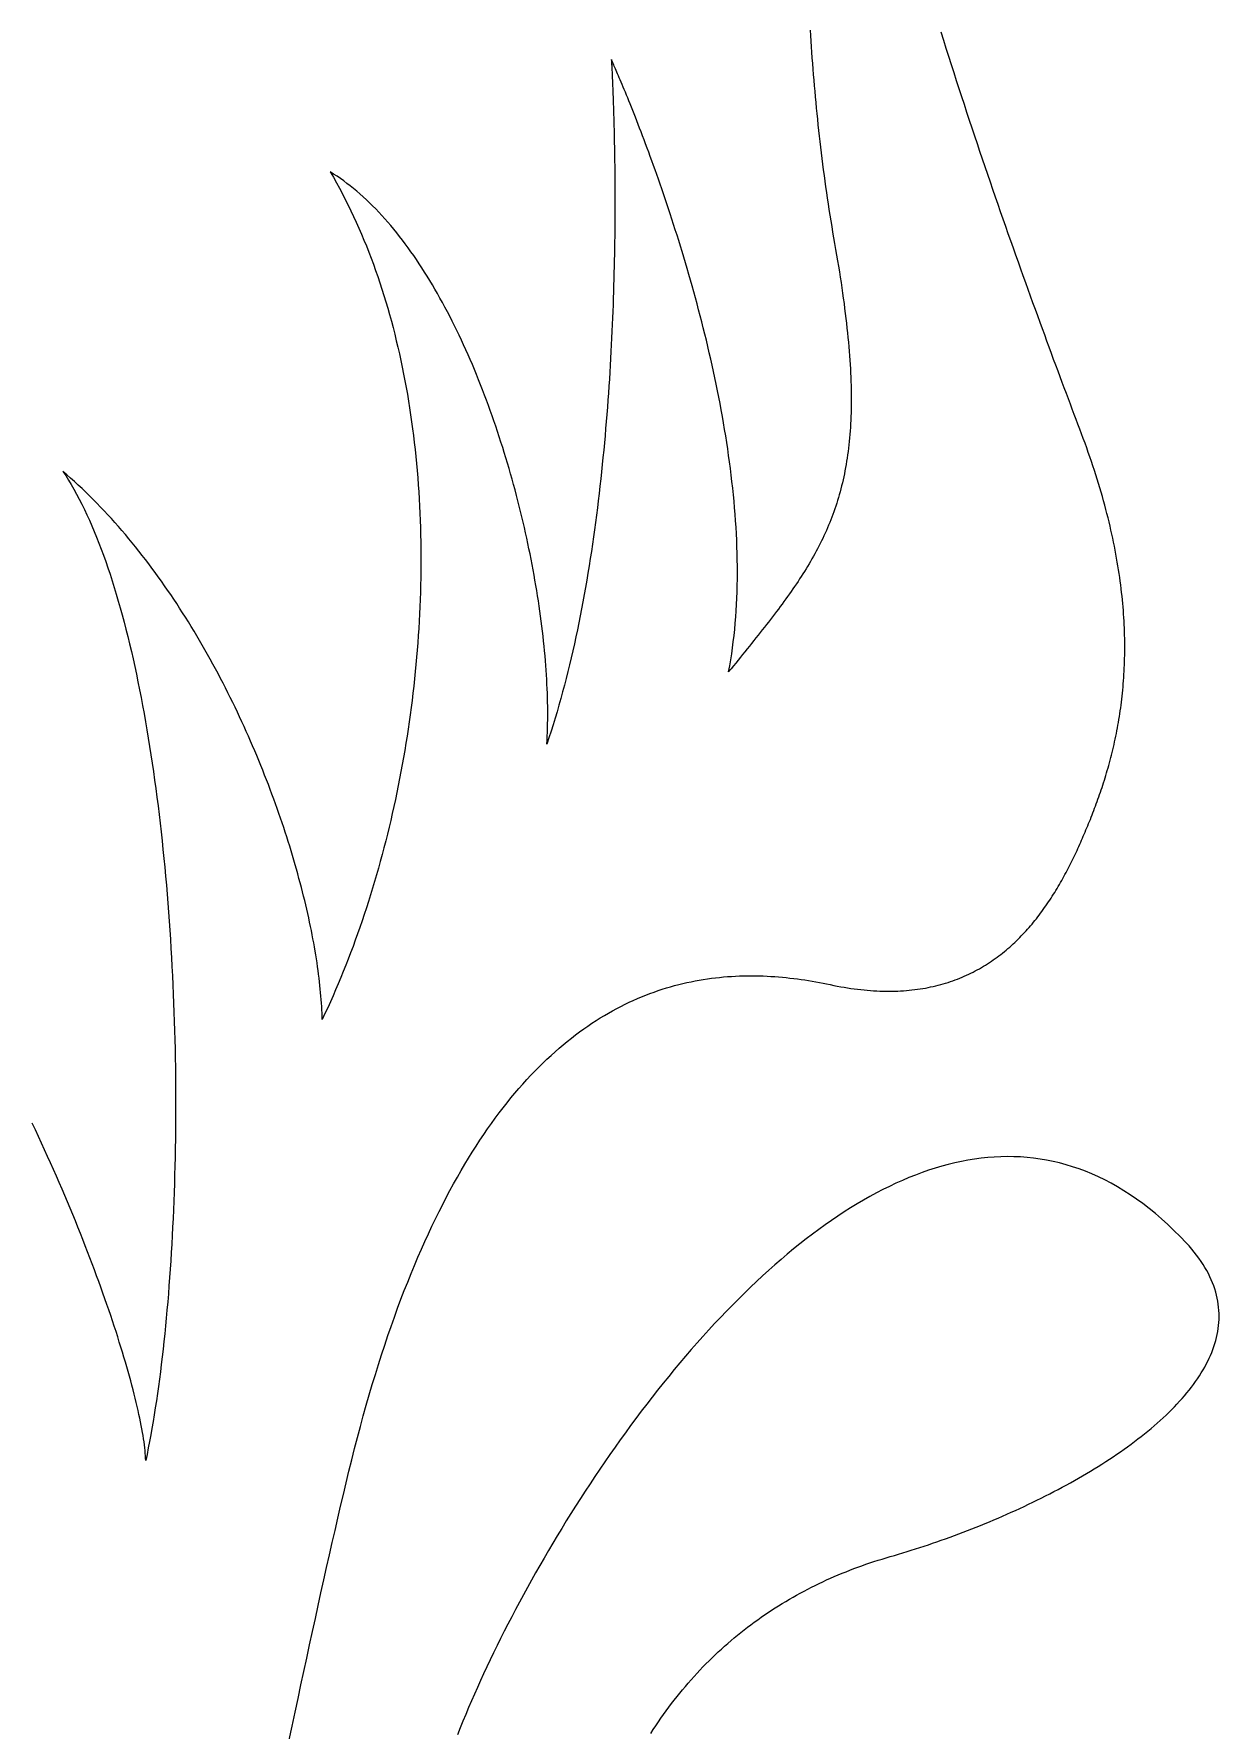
# Model space of a CAD drawing. Extents: x 5 to 105, y 2 to 136.
# Drawn here: x 87.6 to 92.16, y 72.68 to 79.2 of the extents above; entities that cross this region are included whole.
import ezdxf

# ---------------------------------------------------------------- set-up
doc = ezdxf.new("R2010")
doc.units = 0
doc.layers.get('0').update_dxf_attribs({"linetype": 'CONTINUOUS'})

msp = doc.modelspace()

# ---------------------------------------------------------------- linework, layer by layer
at = {"color": 7}
for points in [[(90.5876, 79.217, 0), (90.5888, 79.1956, 0), (90.5901, 79.1742, 0), (90.5915, 79.1528, 0), (90.5929, 79.1314, 0), (90.5944, 79.11, 0), (90.596, 79.0886, 0), (90.5976, 79.0672, 0), (90.5993, 79.0457, 0), (90.6011, 79.0243, 0), (90.6029, 79.0029, 0), (90.6048, 78.9814, 0), (90.6067, 78.96, 0), (90.6087, 78.9385, 0), (90.6108, 78.917, 0), (90.6129, 78.8955, 0), (90.6151, 78.874, 0), (90.6174, 78.8525, 0), (90.6197, 78.831, 0), (90.6221, 78.8094, 0), (90.6246, 78.7879, 0), (90.6272, 78.7663, 0), (90.6298, 78.7447, 0), (90.6325, 78.7231, 0), (90.6352, 78.7014, 0), (90.638, 78.6798, 0), (90.6409, 78.6581, 0), (90.6439, 78.6364, 0), (90.6469, 78.6146, 0), (90.65, 78.5928, 0), (90.6532, 78.5711, 0), (90.6565, 78.5492, 0), (90.6598, 78.5274, 0), (90.6632, 78.5055, 0), (90.6667, 78.4836, 0), (90.6702, 78.4616, 0), (90.6738, 78.4397, 0), (90.6775, 78.4177, 0), (90.6813, 78.3956, 0), (90.6852, 78.3735, 0)], [(91.6311, 77.6641, 0), (91.6243, 77.6822, 0), (91.6173, 77.7008, 0), (91.6101, 77.7197, 0), (91.6029, 77.7389, 0), (91.5955, 77.7586, 0), (91.588, 77.7786, 0), (91.5803, 77.7989, 0), (91.5726, 77.8196, 0), (91.5647, 77.8406, 0), (91.5567, 77.862, 0), (91.5487, 77.8837, 0), (91.5405, 77.9057, 0), (91.5322, 77.9281, 0), (91.5238, 77.9507, 0), (91.5153, 77.9737, 0), (91.5067, 77.9969, 0), (91.498, 78.0205, 0), (91.4893, 78.0443, 0), (91.4804, 78.0685, 0), (91.4715, 78.0929, 0), (91.4625, 78.1176, 0), (91.4534, 78.1426, 0), (91.4443, 78.1678, 0), (91.4351, 78.1933, 0), (91.4258, 78.219, 0), (91.4164, 78.245, 0), (91.407, 78.2713, 0), (91.3975, 78.2978, 0), (91.388, 78.3245, 0), (91.3784, 78.3514, 0), (91.3688, 78.3786, 0), (91.3591, 78.406, 0), (91.3494, 78.4336, 0), (91.3397, 78.4614, 0), (91.3299, 78.4894, 0), (91.32, 78.5176, 0), (91.3102, 78.546, 0), (91.3003, 78.5746, 0), (91.2904, 78.6033, 0), (91.2804, 78.6323, 0), (91.2705, 78.6614, 0), (91.2605, 78.6906, 0), (91.2505, 78.7201, 0), (91.2405, 78.7497, 0), (91.2305, 78.7794, 0), (91.2205, 78.8093, 0), (91.2105, 78.8393, 0), (91.2005, 78.8694, 0), (91.1905, 78.8997, 0), (91.1805, 78.9301, 0), (91.1705, 78.9606, 0), (91.1605, 78.9913, 0), (91.1505, 79.022, 0), (91.1406, 79.0528, 0), (91.1307, 79.0838, 0), (91.1208, 79.1148, 0), (91.1109, 79.1459, 0), (91.1011, 79.1771, 0), (91.0913, 79.2083, 0)], [(89.8229, 79.1035, 0), (89.8229, 79.1032, 0), (89.8229, 79.1023, 0), (89.823, 79.1008, 0), (89.8231, 79.0988, 0), (89.8233, 79.0962, 0), (89.8235, 79.093, 0), (89.8237, 79.0892, 0), (89.8239, 79.0849, 0), (89.8242, 79.0801, 0), (89.8245, 79.0747, 0), (89.8248, 79.0688, 0), (89.8251, 79.0624, 0), (89.8255, 79.0554, 0), (89.8258, 79.0479, 0), (89.8262, 79.04, 0), (89.8266, 79.0315, 0), (89.827, 79.0225, 0), (89.8274, 79.013, 0), (89.8278, 79.0031, 0), (89.8282, 78.9927, 0), (89.8287, 78.9818, 0), (89.8291, 78.9704, 0), (89.8296, 78.9586, 0), (89.83, 78.9464, 0), (89.8304, 78.9337, 0), (89.8309, 78.9205, 0), (89.8313, 78.907, 0), (89.8317, 78.893, 0), (89.8321, 78.8785, 0), (89.8326, 78.8637, 0), (89.833, 78.8485, 0), (89.8333, 78.8329, 0), (89.8337, 78.8168, 0), (89.8341, 78.8004, 0), (89.8344, 78.7837, 0), (89.8347, 78.7665, 0), (89.835, 78.749, 0), (89.8353, 78.7311, 0), (89.8356, 78.7128, 0), (89.8358, 78.6943, 0), (89.836, 78.6753, 0), (89.8362, 78.6561, 0), (89.8363, 78.6365, 0), (89.8364, 78.6166, 0), (89.8365, 78.5963, 0), (89.8365, 78.5758, 0), (89.8365, 78.555, 0), (89.8365, 78.5338, 0), (89.8364, 78.5124, 0), (89.8363, 78.4907, 0), (89.8361, 78.4687, 0), (89.8359, 78.4464, 0), (89.8357, 78.4239, 0), (89.8354, 78.4011, 0), (89.8351, 78.3781, 0), (89.8347, 78.3548, 0), (89.8342, 78.3313, 0), (89.8337, 78.3075, 0), (89.8331, 78.2835, 0), (89.8325, 78.2593, 0), (89.8318, 78.2349, 0), (89.8311, 78.2103, 0), (89.8303, 78.1855, 0), (89.8294, 78.1605, 0), (89.8285, 78.1353, 0), (89.8275, 78.1099, 0), (89.8264, 78.0843, 0), (89.8253, 78.0586, 0), (89.8241, 78.0327, 0), (89.8228, 78.0066, 0), (89.8214, 77.9804, 0), (89.82, 77.9541, 0), (89.8185, 77.9276, 0), (89.8169, 77.901, 0), (89.8152, 77.8743, 0), (89.8134, 77.8474, 0), (89.8116, 77.8205, 0), (89.8097, 77.7934, 0), (89.8076, 77.7662, 0), (89.8055, 77.739, 0), (89.8033, 77.7116, 0), (89.801, 77.6842, 0), (89.7986, 77.6567, 0), (89.7961, 77.6292, 0), (89.7935, 77.6015, 0), (89.7908, 77.5738, 0), (89.7881, 77.5461, 0), (89.7852, 77.5184, 0), (89.7822, 77.4906, 0), (89.7791, 77.4627, 0), (89.7759, 77.4349, 0), (89.7725, 77.407, 0), (89.7691, 77.3791, 0), (89.7656, 77.3512, 0), (89.7619, 77.3234, 0), (89.7581, 77.2955, 0), (89.7542, 77.2677, 0), (89.7502, 77.2398, 0), (89.7461, 77.212, 0), (89.7418, 77.1843, 0), (89.7375, 77.1565, 0), (89.7329, 77.1289, 0), (89.7283, 77.1013, 0), (89.7236, 77.0737, 0), (89.7187, 77.0462, 0), (89.7136, 77.0188, 0), (89.7085, 76.9914, 0), (89.7032, 76.9642, 0), (89.6978, 76.937, 0), (89.6922, 76.91, 0), (89.6865, 76.883, 0), (89.6806, 76.8562, 0), (89.6746, 76.8295, 0), (89.6685, 76.8029, 0), (89.6622, 76.7764, 0), (89.6558, 76.7501, 0), (89.6492, 76.7239, 0), (89.6425, 76.6979, 0), (89.6356, 76.672, 0), (89.6285, 76.6463, 0), (89.6213, 76.6207, 0), (89.614, 76.5954, 0), (89.6065, 76.5702, 0), (89.5988, 76.5452, 0), (89.5909, 76.5204, 0), (89.5829, 76.4958, 0), (89.5748, 76.4714, 0)], [(90.2739, 76.7489, 0), (90.2781, 76.7719, 0), (90.282, 76.7949, 0), (90.2857, 76.8181, 0), (90.289, 76.8415, 0), (90.292, 76.8649, 0), (90.2948, 76.8885, 0), (90.2973, 76.9123, 0), (90.2995, 76.9361, 0), (90.3014, 76.9601, 0), (90.303, 76.9842, 0), (90.3044, 77.0084, 0), (90.3056, 77.0327, 0), (90.3065, 77.057, 0), (90.3071, 77.0815, 0), (90.3075, 77.106, 0), (90.3076, 77.1307, 0), (90.3076, 77.1554, 0), (90.3072, 77.1801, 0), (90.3067, 77.2049, 0), (90.3059, 77.2298, 0), (90.3049, 77.2548, 0), (90.3037, 77.2797, 0), (90.3023, 77.3047, 0), (90.3007, 77.3298, 0), (90.2988, 77.3549, 0), (90.2968, 77.38, 0), (90.2946, 77.4051, 0), (90.2922, 77.4302, 0), (90.2896, 77.4554, 0), (90.2868, 77.4805, 0), (90.2838, 77.5057, 0), (90.2807, 77.5308, 0), (90.2774, 77.556, 0), (90.2739, 77.5811, 0), (90.2703, 77.6061, 0), (90.2665, 77.6312, 0), (90.2626, 77.6562, 0), (90.2585, 77.6812, 0), (90.2543, 77.7062, 0), (90.2499, 77.731, 0), (90.2454, 77.7559, 0), (90.2408, 77.7807, 0), (90.236, 77.8054, 0), (90.2311, 77.83, 0), (90.2261, 77.8546, 0), (90.221, 77.879, 0), (90.2158, 77.9034, 0), (90.2105, 77.9277, 0), (90.2051, 77.9519, 0), (90.1995, 77.976, 0), (90.1939, 78, 0), (90.1882, 78.0239, 0), (90.1824, 78.0477, 0), (90.1766, 78.0713, 0), (90.1706, 78.0948, 0), (90.1646, 78.1182, 0), (90.1586, 78.1414, 0), (90.1524, 78.1645, 0), (90.1462, 78.1874, 0), (90.14, 78.2102, 0), (90.1337, 78.2328, 0), (90.1273, 78.2553, 0), (90.121, 78.2775, 0), (90.1145, 78.2996, 0), (90.1081, 78.3216, 0), (90.1016, 78.3433, 0), (90.0951, 78.3648, 0), (90.0886, 78.3862, 0), (90.082, 78.4073, 0), (90.0755, 78.4282, 0), (90.0689, 78.449, 0), (90.0624, 78.4695, 0), (90.0558, 78.4897, 0), (90.0493, 78.5098, 0), (90.0427, 78.5296, 0), (90.0362, 78.5491, 0), (90.0297, 78.5685, 0), (90.0232, 78.5875, 0), (90.0168, 78.6063, 0), (90.0103, 78.6249, 0), (90.004, 78.6432, 0), (89.9976, 78.6612, 0), (89.9913, 78.6789, 0), (89.9851, 78.6963, 0), (89.9788, 78.7135, 0), (89.9727, 78.7304, 0), (89.9666, 78.7469, 0), (89.9606, 78.7632, 0), (89.9547, 78.7791, 0), (89.9488, 78.7948, 0), (89.943, 78.8101, 0), (89.9373, 78.8251, 0), (89.9317, 78.8397, 0), (89.9261, 78.8541, 0), (89.9207, 78.8681, 0), (89.9154, 78.8817, 0), (89.9101, 78.895, 0), (89.905, 78.9079, 0), (89.9, 78.9205, 0), (89.8951, 78.9327, 0), (89.8903, 78.9445, 0), (89.8857, 78.9559, 0), (89.8812, 78.967, 0), (89.8768, 78.9777, 0), (89.8725, 78.9879, 0), (89.8684, 78.9978, 0), (89.8645, 79.0073, 0), (89.8607, 79.0163, 0), (89.857, 79.025, 0), (89.8536, 79.0332, 0), (89.8502, 79.041, 0), (89.8471, 79.0484, 0), (89.8441, 79.0553, 0), (89.8413, 79.0618, 0), (89.8387, 79.0678, 0), (89.8362, 79.0734, 0), (89.834, 79.0786, 0), (89.8319, 79.0832, 0), (89.8301, 79.0874, 0), (89.8284, 79.0911, 0), (89.827, 79.0944, 0), (89.8257, 79.0972, 0), (89.8247, 79.0994, 0), (89.8239, 79.1012, 0), (89.8233, 79.1025, 0), (89.823, 79.1032, 0), (89.8229, 79.1035, 0)], [(88.7419, 78.6716, 0), (88.7539, 78.6508, 0), (88.7657, 78.6299, 0), (88.7773, 78.6087, 0), (88.7887, 78.5874, 0), (88.7998, 78.5658, 0), (88.8107, 78.544, 0), (88.8214, 78.5221, 0), (88.8319, 78.5, 0), (88.8421, 78.4776, 0), (88.8522, 78.4551, 0), (88.862, 78.4324, 0), (88.8716, 78.4096, 0), (88.881, 78.3866, 0), (88.8901, 78.3634, 0), (88.8991, 78.34, 0), (88.9078, 78.3165, 0), (88.9163, 78.2928, 0), (88.9247, 78.2689, 0), (88.9327, 78.2449, 0), (88.9406, 78.2207, 0), (88.9483, 78.1964, 0), (88.9558, 78.172, 0), (88.963, 78.1474, 0), (88.97, 78.1227, 0), (88.9769, 78.0978, 0), (88.9835, 78.0728, 0), (88.9899, 78.0477, 0), (88.9961, 78.0224, 0), (89.0021, 77.997, 0), (89.0079, 77.9715, 0), (89.0135, 77.9459, 0), (89.0189, 77.9202, 0), (89.0241, 77.8943, 0), (89.0291, 77.8684, 0), (89.0339, 77.8423, 0), (89.0385, 77.8162, 0), (89.0429, 77.7899, 0), (89.0471, 77.7636, 0), (89.0511, 77.7371, 0), (89.0549, 77.7106, 0), (89.0585, 77.684, 0), (89.0619, 77.6573, 0), (89.0651, 77.6305, 0), (89.0681, 77.6036, 0), (89.0709, 77.5767, 0), (89.0735, 77.5497, 0), (89.076, 77.5226, 0), (89.0782, 77.4955, 0), (89.0802, 77.4683, 0), (89.0821, 77.441, 0), (89.0838, 77.4137, 0), (89.0853, 77.3863, 0), (89.0865, 77.3589, 0), (89.0877, 77.3315, 0), (89.0886, 77.304, 0), (89.0893, 77.2764, 0), (89.0899, 77.2488, 0), (89.0902, 77.2212, 0), (89.0904, 77.1936, 0), (89.0904, 77.1659, 0), (89.0902, 77.1382, 0), (89.0898, 77.1105, 0), (89.0893, 77.0828, 0), (89.0886, 77.055, 0), (89.0877, 77.0273, 0), (89.0866, 76.9995, 0), (89.0853, 76.9717, 0), (89.0839, 76.9439, 0), (89.0822, 76.9162, 0), (89.0804, 76.8884, 0), (89.0785, 76.8606, 0), (89.0763, 76.8329, 0), (89.074, 76.8051, 0), (89.0715, 76.7774, 0), (89.0689, 76.7497, 0), (89.066, 76.722, 0), (89.063, 76.6943, 0), (89.0599, 76.6667, 0), (89.0565, 76.6391, 0), (89.053, 76.6115, 0), (89.0493, 76.584, 0), (89.0455, 76.5565, 0), (89.0415, 76.5291, 0), (89.0373, 76.5017, 0), (89.0329, 76.4743, 0), (89.0284, 76.447, 0), (89.0238, 76.4198, 0), (89.0189, 76.3926, 0), (89.0139, 76.3655, 0), (89.0088, 76.3385, 0), (89.0034, 76.3115, 0), (88.998, 76.2846, 0), (88.9923, 76.2578, 0), (88.9865, 76.231, 0), (88.9806, 76.2043, 0), (88.9745, 76.1777, 0), (88.9682, 76.1512, 0), (88.9618, 76.1248, 0), (88.9552, 76.0985, 0), (88.9485, 76.0723, 0), (88.9416, 76.0462, 0), (88.9345, 76.0202, 0), (88.9273, 75.9942, 0), (88.92, 75.9684, 0), (88.9125, 75.9427, 0), (88.9049, 75.9172, 0), (88.8971, 75.8917, 0), (88.8891, 75.8664, 0), (88.8811, 75.8412, 0), (88.8728, 75.8161, 0), (88.8644, 75.7911, 0), (88.8559, 75.7663, 0), (88.8473, 75.7416, 0), (88.8384, 75.7171, 0), (88.8295, 75.6927, 0), (88.8204, 75.6685, 0), (88.8111, 75.6444, 0), (88.8018, 75.6204, 0), (88.7922, 75.5966, 0), (88.7826, 75.573, 0), (88.7728, 75.5495, 0), (88.7628, 75.5262, 0), (88.7528, 75.5031, 0), (88.7425, 75.4801, 0), (88.7322, 75.4573, 0), (88.7217, 75.4347, 0), (88.7111, 75.4122, 0)], [(89.5748, 76.4714, 0), (89.5757, 76.4865, 0), (89.5764, 76.5019, 0), (89.5771, 76.5175, 0), (89.5776, 76.5333, 0), (89.5779, 76.5493, 0), (89.5782, 76.5655, 0), (89.5783, 76.5819, 0), (89.5783, 76.5985, 0), (89.5781, 76.6152, 0), (89.5778, 76.6322, 0), (89.5774, 76.6493, 0), (89.5769, 76.6665, 0), (89.5762, 76.684, 0), (89.5754, 76.7016, 0), (89.5745, 76.7194, 0), (89.5734, 76.7373, 0), (89.5722, 76.7554, 0), (89.5709, 76.7736, 0), (89.5695, 76.7919, 0), (89.5679, 76.8104, 0), (89.5662, 76.8291, 0), (89.5644, 76.8478, 0), (89.5624, 76.8667, 0), (89.5603, 76.8857, 0), (89.5581, 76.9048, 0), (89.5558, 76.924, 0), (89.5534, 76.9433, 0), (89.5508, 76.9627, 0), (89.5481, 76.9823, 0), (89.5453, 77.0019, 0), (89.5423, 77.0216, 0), (89.5393, 77.0414, 0), (89.5361, 77.0612, 0), (89.5328, 77.0812, 0), (89.5293, 77.1012, 0), (89.5258, 77.1213, 0), (89.5221, 77.1414, 0), (89.5183, 77.1616, 0), (89.5144, 77.1819, 0), (89.5104, 77.2022, 0), (89.5062, 77.2226, 0), (89.5019, 77.243, 0), (89.4976, 77.2634, 0), (89.493, 77.2839, 0), (89.4884, 77.3044, 0), (89.4837, 77.3249, 0), (89.4788, 77.3454, 0), (89.4738, 77.366, 0), (89.4687, 77.3865, 0), (89.4635, 77.4071, 0), (89.4582, 77.4277, 0), (89.4527, 77.4483, 0), (89.4472, 77.4688, 0), (89.4415, 77.4894, 0), (89.4357, 77.5099, 0), (89.4298, 77.5305, 0), (89.4238, 77.551, 0), (89.4177, 77.5714, 0), (89.4114, 77.5919, 0), (89.4051, 77.6123, 0), (89.3986, 77.6327, 0), (89.392, 77.653, 0), (89.3854, 77.6732, 0), (89.3786, 77.6935, 0), (89.3716, 77.7136, 0), (89.3646, 77.7337, 0), (89.3575, 77.7538, 0), (89.3502, 77.7737, 0), (89.3429, 77.7936, 0), (89.3354, 77.8134, 0), (89.3279, 77.8331, 0), (89.3202, 77.8528, 0), (89.3124, 77.8723, 0), (89.3045, 77.8918, 0), (89.2965, 77.9111, 0), (89.2884, 77.9304, 0), (89.2802, 77.9495, 0), (89.2719, 77.9685, 0), (89.2635, 77.9874, 0), (89.2549, 78.0062, 0), (89.2463, 78.0248, 0), (89.2376, 78.0434, 0), (89.2287, 78.0618, 0), (89.2198, 78.08, 0), (89.2107, 78.0981, 0), (89.2016, 78.1161, 0), (89.1923, 78.1339, 0), (89.183, 78.1515, 0), (89.1735, 78.169, 0), (89.1639, 78.1863, 0), (89.1543, 78.2035, 0), (89.1445, 78.2204, 0), (89.1346, 78.2372, 0), (89.1247, 78.2539, 0), (89.1146, 78.2703, 0), (89.1044, 78.2865, 0), (89.0942, 78.3026, 0), (89.0838, 78.3184, 0), (89.0733, 78.334, 0), (89.0628, 78.3495, 0), (89.0521, 78.3647, 0), (89.0414, 78.3797, 0), (89.0305, 78.3945, 0), (89.0196, 78.409, 0), (89.0085, 78.4234, 0), (88.9974, 78.4374, 0), (88.9861, 78.4513, 0), (88.9748, 78.4649, 0), (88.9634, 78.4783, 0), (88.9519, 78.4914, 0), (88.9403, 78.5042, 0), (88.9285, 78.5168, 0), (88.9167, 78.5291, 0), (88.9048, 78.5412, 0), (88.8929, 78.553, 0), (88.8808, 78.5645, 0), (88.8686, 78.5757, 0), (88.8563, 78.5867, 0), (88.844, 78.5973, 0), (88.8315, 78.6077, 0), (88.819, 78.6177, 0), (88.8064, 78.6275, 0), (88.7937, 78.637, 0), (88.7808, 78.6461, 0), (88.768, 78.6549, 0), (88.755, 78.6634, 0), (88.7419, 78.6716, 0)], [(90.6852, 78.3735, 0), (90.689, 78.3516, 0), (90.6927, 78.3299, 0), (90.6962, 78.3084, 0), (90.6997, 78.2873, 0), (90.703, 78.2664, 0), (90.7062, 78.2457, 0), (90.7092, 78.2253, 0), (90.7121, 78.2052, 0), (90.7149, 78.1853, 0), (90.7176, 78.1656, 0), (90.7201, 78.1462, 0), (90.7226, 78.127, 0), (90.7249, 78.1081, 0), (90.727, 78.0894, 0), (90.7291, 78.0709, 0), (90.731, 78.0527, 0), (90.7328, 78.0346, 0), (90.7345, 78.0168, 0), (90.736, 77.9993, 0), (90.7374, 77.9819, 0), (90.7388, 77.9647, 0), (90.7399, 77.9478, 0), (90.741, 77.931, 0), (90.742, 77.9145, 0), (90.7428, 77.8982, 0), (90.7435, 77.882, 0), (90.7441, 77.8661, 0), (90.7445, 77.8504, 0), (90.7449, 77.8348, 0), (90.7451, 77.8194, 0), (90.7452, 77.8042, 0), (90.7452, 77.7892, 0), (90.7451, 77.7744, 0), (90.7449, 77.7597, 0), (90.7445, 77.7452, 0), (90.7441, 77.7309, 0), (90.7435, 77.7168, 0), (90.7428, 77.7028, 0), (90.742, 77.6889, 0), (90.7411, 77.6752, 0), (90.74, 77.6617, 0), (90.7389, 77.6484, 0), (90.7376, 77.6351, 0), (90.7363, 77.622, 0), (90.7348, 77.6091, 0), (90.7332, 77.5963, 0), (90.7315, 77.5836, 0), (90.7297, 77.5711, 0), (90.7277, 77.5587, 0), (90.7257, 77.5464, 0), (90.7235, 77.5343, 0), (90.7213, 77.5222, 0), (90.7189, 77.5103, 0), (90.7165, 77.4985, 0), (90.7139, 77.4869, 0), (90.7112, 77.4753, 0), (90.7084, 77.4638, 0), (90.7055, 77.4524, 0), (90.7025, 77.4412, 0), (90.6994, 77.43, 0), (90.6962, 77.4189, 0), (90.6929, 77.408, 0), (90.6895, 77.3971, 0), (90.686, 77.3862, 0), (90.6823, 77.3755, 0), (90.6786, 77.3649, 0), (90.6748, 77.3543, 0), (90.6708, 77.3438, 0), (90.6668, 77.3334, 0), (90.6627, 77.323, 0), (90.6584, 77.3127, 0), (90.6541, 77.3025, 0), (90.6497, 77.2923, 0), (90.6451, 77.2822, 0), (90.6405, 77.2722, 0), (90.6358, 77.2621, 0), (90.6309, 77.2522, 0), (90.626, 77.2423, 0), (90.621, 77.2324, 0), (90.6159, 77.2225, 0), (90.6107, 77.2127, 0), (90.6053, 77.203, 0), (90.5999, 77.1932, 0), (90.5944, 77.1835, 0), (90.5888, 77.1738, 0), (90.5831, 77.1641, 0), (90.5774, 77.1545, 0), (90.5715, 77.1448, 0), (90.5655, 77.1352, 0), (90.5594, 77.1256, 0), (90.5533, 77.116, 0), (90.547, 77.1064, 0), (90.5407, 77.0968, 0), (90.5343, 77.0872, 0), (90.5278, 77.0775, 0), (90.5211, 77.0679, 0), (90.5144, 77.0583, 0), (90.5077, 77.0486, 0), (90.5008, 77.0389, 0), (90.4938, 77.0292, 0), (90.4868, 77.0195, 0), (90.4796, 77.0098, 0), (90.4724, 77, 0), (90.4651, 76.9902, 0), (90.4577, 76.9804, 0), (90.4502, 76.9705, 0), (90.4426, 76.9606, 0), (90.435, 76.9506, 0), (90.4272, 76.9406, 0), (90.4194, 76.9305, 0), (90.4115, 76.9204, 0), (90.4035, 76.9102, 0), (90.3954, 76.9, 0), (90.3873, 76.8897, 0), (90.379, 76.8794, 0), (90.3707, 76.8689, 0), (90.3623, 76.8584, 0), (90.3538, 76.8479, 0), (90.3452, 76.8372, 0), (90.3366, 76.8265, 0), (90.3279, 76.8157, 0), (90.3191, 76.8048, 0), (90.3102, 76.7938, 0), (90.3012, 76.7827, 0), (90.2922, 76.7716, 0), (90.2831, 76.7603, 0), (90.2739, 76.7489, 0)], [(91.6311, 76.1012, 0), (91.6345, 76.109, 0), (91.6379, 76.1169, 0), (91.6413, 76.1248, 0), (91.6447, 76.1327, 0), (91.6481, 76.1408, 0), (91.6515, 76.1488, 0), (91.6549, 76.157, 0), (91.6582, 76.1652, 0), (91.6616, 76.1734, 0), (91.6649, 76.1817, 0), (91.6682, 76.1901, 0), (91.6716, 76.1985, 0), (91.6749, 76.2069, 0), (91.6781, 76.2155, 0), (91.6814, 76.2241, 0), (91.6847, 76.2327, 0), (91.6879, 76.2414, 0), (91.6911, 76.2502, 0), (91.6943, 76.259, 0), (91.6974, 76.2679, 0), (91.7006, 76.2769, 0), (91.7037, 76.2859, 0), (91.7067, 76.295, 0), (91.7098, 76.3042, 0), (91.7128, 76.3134, 0), (91.7158, 76.3226, 0), (91.7188, 76.332, 0), (91.7217, 76.3414, 0), (91.7246, 76.3509, 0), (91.7274, 76.3604, 0), (91.7302, 76.37, 0), (91.733, 76.3797, 0), (91.7357, 76.3894, 0), (91.7384, 76.3992, 0), (91.7411, 76.4091, 0), (91.7437, 76.419, 0), (91.7462, 76.429, 0), (91.7487, 76.4391, 0), (91.7512, 76.4492, 0), (91.7536, 76.4595, 0), (91.756, 76.4697, 0), (91.7583, 76.4801, 0), (91.7606, 76.4905, 0), (91.7628, 76.501, 0), (91.7649, 76.5116, 0), (91.767, 76.5223, 0), (91.769, 76.533, 0), (91.771, 76.5438, 0), (91.7729, 76.5546, 0), (91.7748, 76.5656, 0), (91.7765, 76.5766, 0), (91.7783, 76.5877, 0), (91.7799, 76.5988, 0), (91.7815, 76.6101, 0), (91.783, 76.6214, 0), (91.7845, 76.6328, 0), (91.7859, 76.6443, 0), (91.7872, 76.6558, 0), (91.7884, 76.6674, 0), (91.7896, 76.6791, 0), (91.7907, 76.6909, 0), (91.7917, 76.7028, 0), (91.7926, 76.7147, 0), (91.7935, 76.7268, 0), (91.7942, 76.7389, 0), (91.7949, 76.751, 0), (91.7955, 76.7633, 0), (91.796, 76.7757, 0), (91.7965, 76.7881, 0), (91.7968, 76.8006, 0), (91.7971, 76.8132, 0), (91.7972, 76.8259, 0), (91.7973, 76.8386, 0), (91.7973, 76.8515, 0), (91.7972, 76.8644, 0), (91.797, 76.8774, 0), (91.7967, 76.8905, 0), (91.7963, 76.9037, 0), (91.7958, 76.917, 0), (91.7952, 76.9304, 0), (91.7945, 76.9438, 0), (91.7937, 76.9573, 0), (91.7928, 76.971, 0), (91.7918, 76.9847, 0), (91.7907, 76.9985, 0), (91.7894, 77.0124, 0), (91.7881, 77.0264, 0), (91.7867, 77.0404, 0), (91.7851, 77.0546, 0), (91.7835, 77.0688, 0), (91.7817, 77.0832, 0), (91.7798, 77.0976, 0), (91.7778, 77.1122, 0), (91.7756, 77.1268, 0), (91.7734, 77.1415, 0), (91.771, 77.1563, 0), (91.7685, 77.1712, 0), (91.7659, 77.1862, 0), (91.7632, 77.2013, 0), (91.7603, 77.2165, 0), (91.7573, 77.2318, 0), (91.7542, 77.2471, 0), (91.751, 77.2626, 0), (91.7476, 77.2782, 0), (91.7441, 77.2938, 0), (91.7405, 77.3096, 0), (91.7367, 77.3255, 0), (91.7328, 77.3414, 0), (91.7287, 77.3575, 0), (91.7246, 77.3737, 0), (91.7202, 77.3899, 0), (91.7158, 77.4063, 0), (91.7112, 77.4228, 0), (91.7064, 77.4393, 0), (91.7015, 77.456, 0), (91.6965, 77.4728, 0), (91.6913, 77.4896, 0), (91.686, 77.5066, 0), (91.6805, 77.5237, 0), (91.6749, 77.5409, 0), (91.6691, 77.5581, 0), (91.6632, 77.5755, 0), (91.6571, 77.593, 0), (91.6508, 77.6106, 0), (91.6444, 77.6283, 0), (91.6379, 77.6461, 0), (91.6311, 77.6641, 0)], [(88.7111, 75.4122, 0), (88.7108, 75.4245, 0), (88.7104, 75.4369, 0), (88.7098, 75.4496, 0), (88.7091, 75.4624, 0), (88.7083, 75.4754, 0), (88.7074, 75.4886, 0), (88.7063, 75.502, 0), (88.7051, 75.5155, 0), (88.7038, 75.5292, 0), (88.7024, 75.5431, 0), (88.7008, 75.5572, 0), (88.6991, 75.5714, 0), (88.6973, 75.5858, 0), (88.6954, 75.6004, 0), (88.6933, 75.6151, 0), (88.6912, 75.6299, 0), (88.6888, 75.645, 0), (88.6864, 75.6601, 0), (88.6839, 75.6754, 0), (88.6812, 75.6909, 0), (88.6784, 75.7064, 0), (88.6755, 75.7222, 0), (88.6724, 75.738, 0), (88.6693, 75.754, 0), (88.666, 75.7701, 0), (88.6626, 75.7863, 0), (88.659, 75.8027, 0), (88.6554, 75.8191, 0), (88.6516, 75.8357, 0), (88.6477, 75.8524, 0), (88.6437, 75.8692, 0), (88.6395, 75.8861, 0), (88.6353, 75.9031, 0), (88.6309, 75.9202, 0), (88.6264, 75.9374, 0), (88.6217, 75.9547, 0), (88.617, 75.9721, 0), (88.6121, 75.9895, 0), (88.6071, 76.0071, 0), (88.602, 76.0247, 0), (88.5968, 76.0424, 0), (88.5914, 76.0602, 0), (88.586, 76.078, 0), (88.5804, 76.0959, 0), (88.5747, 76.1139, 0), (88.5688, 76.132, 0), (88.5629, 76.1501, 0), (88.5568, 76.1682, 0), (88.5506, 76.1864, 0), (88.5443, 76.2047, 0), (88.5379, 76.223, 0), (88.5313, 76.2414, 0), (88.5247, 76.2598, 0), (88.5179, 76.2782, 0), (88.511, 76.2967, 0), (88.504, 76.3152, 0), (88.4969, 76.3337, 0), (88.4896, 76.3522, 0), (88.4822, 76.3708, 0), (88.4748, 76.3894, 0), (88.4671, 76.408, 0), (88.4594, 76.4266, 0), (88.4516, 76.4453, 0), (88.4436, 76.4639, 0), (88.4356, 76.4826, 0), (88.4274, 76.5012, 0), (88.4191, 76.5198, 0), (88.4107, 76.5385, 0), (88.4021, 76.5571, 0), (88.3935, 76.5757, 0), (88.3847, 76.5943, 0), (88.3758, 76.6129, 0), (88.3668, 76.6315, 0), (88.3577, 76.65, 0), (88.3485, 76.6686, 0), (88.3391, 76.687, 0), (88.3297, 76.7055, 0), (88.3201, 76.7239, 0), (88.3104, 76.7423, 0), (88.3006, 76.7607, 0), (88.2907, 76.779, 0), (88.2807, 76.7972, 0), (88.2705, 76.8154, 0), (88.2603, 76.8336, 0), (88.2499, 76.8516, 0), (88.2394, 76.8697, 0), (88.2288, 76.8876, 0), (88.2181, 76.9055, 0), (88.2073, 76.9234, 0), (88.1963, 76.9411, 0), (88.1853, 76.9588, 0), (88.1741, 76.9764, 0), (88.1629, 76.994, 0), (88.1515, 77.0114, 0), (88.14, 77.0288, 0), (88.1284, 77.046, 0), (88.1166, 77.0632, 0), (88.1048, 77.0803, 0), (88.0929, 77.0973, 0), (88.0808, 77.1141, 0), (88.0686, 77.1309, 0), (88.0564, 77.1476, 0), (88.044, 77.1641, 0), (88.0315, 77.1806, 0), (88.0189, 77.1969, 0), (88.0061, 77.2131, 0), (87.9933, 77.2291, 0), (87.9804, 77.2451, 0), (87.9673, 77.2609, 0), (87.9541, 77.2766, 0), (87.9409, 77.2922, 0), (87.9275, 77.3076, 0), (87.914, 77.3228, 0), (87.9004, 77.338, 0), (87.8867, 77.3529, 0), (87.8729, 77.3678, 0), (87.859, 77.3824, 0), (87.8449, 77.397, 0), (87.8308, 77.4113, 0), (87.8165, 77.4255, 0), (87.8022, 77.4395, 0), (87.7877, 77.4534, 0), (87.7731, 77.4671, 0), (87.7584, 77.4806, 0), (87.7436, 77.4939, 0), (87.7287, 77.5071, 0), (87.7137, 77.52, 0)], [(87.7137, 77.52, 0), (87.7246, 77.5035, 0), (87.7353, 77.4864, 0), (87.7459, 77.4689, 0), (87.7563, 77.4508, 0), (87.7666, 77.4322, 0), (87.7767, 77.4132, 0), (87.7867, 77.3936, 0), (87.7965, 77.3736, 0), (87.8062, 77.3531, 0), (87.8158, 77.3322, 0), (87.8252, 77.3108, 0), (87.8344, 77.2889, 0), (87.8435, 77.2666, 0), (87.8525, 77.2439, 0), (87.8614, 77.2208, 0), (87.8701, 77.1972, 0), (87.8786, 77.1732, 0), (87.887, 77.1488, 0), (87.8953, 77.1241, 0), (87.9034, 77.0989, 0), (87.9114, 77.0734, 0), (87.9193, 77.0475, 0), (87.927, 77.0212, 0), (87.9346, 76.9946, 0), (87.942, 76.9676, 0), (87.9493, 76.9403, 0), (87.9565, 76.9126, 0), (87.9635, 76.8846, 0), (87.9704, 76.8563, 0), (87.9771, 76.8277, 0), (87.9837, 76.7987, 0), (87.9902, 76.7695, 0), (87.9965, 76.74, 0), (88.0027, 76.7102, 0), (88.0088, 76.6801, 0), (88.0147, 76.6497, 0), (88.0205, 76.6191, 0), (88.0262, 76.5882, 0), (88.0317, 76.5571, 0), (88.0371, 76.5258, 0), (88.0424, 76.4942, 0), (88.0475, 76.4624, 0), (88.0525, 76.4303, 0), (88.0573, 76.3981, 0), (88.0621, 76.3656, 0), (88.0667, 76.333, 0), (88.0711, 76.3002, 0), (88.0755, 76.2671, 0), (88.0797, 76.234, 0), (88.0838, 76.2006, 0), (88.0877, 76.1671, 0), (88.0915, 76.1334, 0), (88.0952, 76.0996, 0), (88.0988, 76.0657, 0), (88.1022, 76.0316, 0), (88.1055, 75.9974, 0), (88.1087, 75.9631, 0), (88.1117, 75.9287, 0), (88.1146, 75.8942, 0), (88.1174, 75.8595, 0), (88.1201, 75.8248, 0), (88.1226, 75.7901, 0), (88.125, 75.7552, 0), (88.1273, 75.7203, 0), (88.1295, 75.6854, 0), (88.1315, 75.6503, 0), (88.1334, 75.6153, 0), (88.1352, 75.5802, 0), (88.1369, 75.5451, 0), (88.1384, 75.51, 0), (88.1398, 75.4748, 0), (88.1411, 75.4397, 0), (88.1423, 75.4045, 0), (88.1433, 75.3694, 0), (88.1442, 75.3343, 0), (88.145, 75.2992, 0), (88.1457, 75.2641, 0), (88.1463, 75.2291, 0), (88.1467, 75.1941, 0), (88.147, 75.1592, 0), (88.1472, 75.1244, 0), (88.1473, 75.0896, 0), (88.1473, 75.0549, 0), (88.1471, 75.0202, 0), (88.1468, 74.9857, 0), (88.1464, 74.9513, 0), (88.1459, 74.9169, 0), (88.1453, 74.8827, 0), (88.1445, 74.8486, 0), (88.1437, 74.8147, 0), (88.1427, 74.7808, 0), (88.1416, 74.7472, 0), (88.1404, 74.7136, 0), (88.1391, 74.6803, 0), (88.1376, 74.647, 0), (88.136, 74.614, 0), (88.1344, 74.5811, 0), (88.1326, 74.5485, 0), (88.1307, 74.516, 0), (88.1287, 74.4837, 0), (88.1265, 74.4517, 0), (88.1243, 74.4198, 0), (88.1219, 74.3882, 0), (88.1195, 74.3568, 0), (88.1169, 74.3257, 0), (88.1142, 74.2947, 0), (88.1114, 74.2641, 0), (88.1085, 74.2337, 0), (88.1054, 74.2036, 0), (88.1023, 74.1737, 0), (88.0991, 74.1442, 0), (88.0957, 74.1149, 0), (88.0922, 74.0859, 0), (88.0887, 74.0573, 0), (88.085, 74.0289, 0), (88.0812, 74.0009, 0), (88.0773, 73.9732, 0), (88.0733, 73.9458, 0), (88.0692, 73.9188, 0), (88.0649, 73.8921, 0), (88.0606, 73.8658, 0), (88.0562, 73.8398, 0), (88.0516, 73.8142, 0), (88.047, 73.789, 0), (88.0422, 73.7642, 0), (88.0374, 73.7397, 0), (88.0324, 73.7157, 0)], [(90.6646, 75.5461, 0), (90.6781, 75.5433, 0), (90.6915, 75.5406, 0), (90.7048, 75.5381, 0), (90.718, 75.5358, 0), (90.7311, 75.5337, 0), (90.744, 75.5317, 0), (90.7568, 75.5299, 0), (90.7695, 75.5283, 0), (90.7821, 75.5268, 0), (90.7946, 75.5255, 0), (90.8069, 75.5244, 0), (90.8192, 75.5234, 0), (90.8313, 75.5225, 0), (90.8433, 75.5219, 0), (90.8552, 75.5214, 0), (90.867, 75.521, 0), (90.8786, 75.5208, 0), (90.8902, 75.5207, 0), (90.9017, 75.5208, 0), (90.913, 75.5211, 0), (90.9242, 75.5215, 0), (90.9354, 75.522, 0), (90.9464, 75.5227, 0), (90.9573, 75.5235, 0), (90.9681, 75.5245, 0), (90.9788, 75.5256, 0), (90.9894, 75.5268, 0), (90.9998, 75.5282, 0), (91.0102, 75.5297, 0), (91.0205, 75.5313, 0), (91.0307, 75.5331, 0), (91.0408, 75.535, 0), (91.0507, 75.5371, 0), (91.0606, 75.5392, 0), (91.0704, 75.5415, 0), (91.0801, 75.544, 0), (91.0896, 75.5465, 0), (91.0991, 75.5492, 0), (91.1085, 75.552, 0), (91.1178, 75.5549, 0), (91.127, 75.5579, 0), (91.1361, 75.561, 0), (91.145, 75.5643, 0), (91.154, 75.5677, 0), (91.1628, 75.5711, 0), (91.1715, 75.5747, 0), (91.1801, 75.5784, 0), (91.1886, 75.5823, 0), (91.1971, 75.5862, 0), (91.2054, 75.5902, 0), (91.2137, 75.5943, 0), (91.2219, 75.5986, 0), (91.23, 75.6029, 0), (91.238, 75.6073, 0), (91.2459, 75.6118, 0), (91.2537, 75.6165, 0), (91.2615, 75.6212, 0), (91.2691, 75.626, 0), (91.2767, 75.6309, 0), (91.2842, 75.6359, 0), (91.2916, 75.641, 0), (91.2989, 75.6462, 0), (91.3062, 75.6514, 0), (91.3133, 75.6568, 0), (91.3204, 75.6622, 0), (91.3274, 75.6677, 0), (91.3344, 75.6733, 0), (91.3412, 75.6789, 0), (91.348, 75.6847, 0), (91.3547, 75.6905, 0), (91.3613, 75.6964, 0), (91.3678, 75.7024, 0), (91.3743, 75.7084, 0), (91.3807, 75.7145, 0), (91.387, 75.7207, 0), (91.3933, 75.727, 0), (91.3994, 75.7333, 0), (91.4056, 75.7397, 0), (91.4116, 75.7461, 0), (91.4176, 75.7526, 0), (91.4235, 75.7592, 0), (91.4293, 75.7658, 0), (91.435, 75.7725, 0), (91.4407, 75.7792, 0), (91.4464, 75.786, 0), (91.4519, 75.7928, 0), (91.4574, 75.7997, 0), (91.4628, 75.8067, 0), (91.4682, 75.8137, 0), (91.4735, 75.8207, 0), (91.4787, 75.8278, 0), (91.4839, 75.8349, 0), (91.489, 75.8421, 0), (91.4941, 75.8493, 0), (91.4991, 75.8566, 0), (91.504, 75.8639, 0), (91.5089, 75.8712, 0), (91.5137, 75.8786, 0), (91.5185, 75.886, 0), (91.5232, 75.8934, 0), (91.5278, 75.9009, 0), (91.5324, 75.9084, 0), (91.5369, 75.9159, 0), (91.5414, 75.9234, 0), (91.5459, 75.931, 0), (91.5502, 75.9386, 0), (91.5546, 75.9462, 0), (91.5588, 75.9539, 0), (91.5631, 75.9615, 0), (91.5672, 75.9692, 0), (91.5714, 75.9769, 0), (91.5754, 75.9846, 0), (91.5795, 75.9924, 0), (91.5834, 76.0001, 0), (91.5874, 76.0079, 0), (91.5913, 76.0156, 0), (91.5951, 76.0234, 0), (91.5989, 76.0312, 0), (91.6026, 76.039, 0), (91.6063, 76.0467, 0), (91.61, 76.0545, 0), (91.6136, 76.0623, 0), (91.6172, 76.0701, 0), (91.6208, 76.0779, 0), (91.6243, 76.0857, 0), (91.6277, 76.0935, 0), (91.6311, 76.1012, 0)], [(88.8139, 73.6749, 0), (88.8246, 73.7188, 0), (88.8355, 73.762, 0), (88.8465, 73.8046, 0), (88.8577, 73.8465, 0), (88.869, 73.8879, 0), (88.8804, 73.9286, 0), (88.8919, 73.9686, 0), (88.9036, 74.0081, 0), (88.9154, 74.0469, 0), (88.9273, 74.0851, 0), (88.9393, 74.1228, 0), (88.9515, 74.1598, 0), (88.9638, 74.1962, 0), (88.9761, 74.232, 0), (88.9886, 74.2672, 0), (89.0012, 74.3019, 0), (89.014, 74.336, 0), (89.0268, 74.3695, 0), (89.0397, 74.4024, 0), (89.0527, 74.4348, 0), (89.0659, 74.4665, 0), (89.0791, 74.4978, 0), (89.0924, 74.5285, 0), (89.1058, 74.5586, 0), (89.1194, 74.5882, 0), (89.133, 74.6173, 0), (89.1467, 74.6458, 0), (89.1605, 74.6738, 0), (89.1743, 74.7012, 0), (89.1883, 74.7281, 0), (89.2023, 74.7546, 0), (89.2165, 74.7805, 0), (89.2307, 74.8059, 0), (89.245, 74.8307, 0), (89.2593, 74.8551, 0), (89.2738, 74.879, 0), (89.2883, 74.9024, 0), (89.3028, 74.9253, 0), (89.3175, 74.9478, 0), (89.3322, 74.9697, 0), (89.347, 74.9912, 0), (89.3618, 75.0122, 0), (89.3767, 75.0327, 0), (89.3917, 75.0528, 0), (89.4067, 75.0724, 0), (89.4218, 75.0916, 0), (89.4369, 75.1103, 0), (89.4521, 75.1286, 0), (89.4674, 75.1464, 0), (89.4827, 75.1638, 0), (89.498, 75.1808, 0), (89.5134, 75.1974, 0), (89.5288, 75.2135, 0), (89.5443, 75.2292, 0), (89.5598, 75.2445, 0), (89.5753, 75.2594, 0), (89.5909, 75.2739, 0), (89.6065, 75.2879, 0), (89.6222, 75.3016, 0), (89.6379, 75.3149, 0), (89.6536, 75.3278, 0), (89.6693, 75.3404, 0), (89.6851, 75.3525, 0), (89.7009, 75.3643, 0), (89.7167, 75.3757, 0), (89.7325, 75.3868, 0), (89.7483, 75.3974, 0), (89.7642, 75.4078, 0), (89.7801, 75.4178, 0), (89.796, 75.4274, 0), (89.8119, 75.4367, 0), (89.8278, 75.4456, 0), (89.8437, 75.4543, 0), (89.8596, 75.4625, 0), (89.8756, 75.4705, 0), (89.8915, 75.4781, 0), (89.9074, 75.4855, 0), (89.9234, 75.4925, 0), (89.9393, 75.4992, 0), (89.9552, 75.5056, 0), (89.9711, 75.5117, 0), (89.987, 75.5175, 0), (90.0029, 75.5231, 0), (90.0188, 75.5283, 0), (90.0347, 75.5332, 0), (90.0505, 75.5379, 0), (90.0664, 75.5423, 0), (90.0822, 75.5465, 0), (90.098, 75.5504, 0), (90.1138, 75.554, 0), (90.1295, 75.5573, 0), (90.1452, 75.5605, 0), (90.1609, 75.5633, 0), (90.1766, 75.566, 0), (90.1922, 75.5683, 0), (90.2078, 75.5705, 0), (90.2234, 75.5724, 0), (90.2389, 75.5741, 0), (90.2544, 75.5756, 0), (90.2698, 75.5769, 0), (90.2852, 75.578, 0), (90.3006, 75.5788, 0), (90.3159, 75.5795, 0), (90.3311, 75.5799, 0), (90.3463, 75.5802, 0), (90.3615, 75.5803, 0), (90.3766, 75.5802, 0), (90.3917, 75.5799, 0), (90.4066, 75.5794, 0), (90.4216, 75.5788, 0), (90.4364, 75.578, 0), (90.4512, 75.577, 0), (90.466, 75.5759, 0), (90.4807, 75.5746, 0), (90.4953, 75.5732, 0), (90.5098, 75.5716, 0), (90.5243, 75.5699, 0), (90.5387, 75.5681, 0), (90.553, 75.5661, 0), (90.5672, 75.564, 0), (90.5814, 75.5618, 0), (90.5955, 75.5594, 0), (90.6095, 75.557, 0), (90.6234, 75.5544, 0), (90.6372, 75.5517, 0), (90.6509, 75.549, 0), (90.6646, 75.5461, 0)], [(88.0324, 73.7157, 0), (88.0321, 73.7247, 0), (88.0315, 73.7341, 0), (88.0308, 73.7439, 0), (88.0298, 73.7542, 0), (88.0287, 73.7649, 0), (88.0273, 73.776, 0), (88.0258, 73.7875, 0), (88.024, 73.7994, 0), (88.0221, 73.8117, 0), (88.02, 73.8244, 0), (88.0176, 73.8375, 0), (88.0151, 73.851, 0), (88.0124, 73.8648, 0), (88.0095, 73.879, 0), (88.0064, 73.8936, 0), (88.0031, 73.9085, 0), (87.9996, 73.9238, 0), (87.9959, 73.9395, 0), (87.992, 73.9555, 0), (87.9879, 73.9718, 0), (87.9837, 73.9884, 0), (87.9792, 74.0054, 0), (87.9746, 74.0227, 0), (87.9698, 74.0403, 0), (87.9648, 74.0582, 0), (87.9596, 74.0764, 0), (87.9542, 74.0949, 0), (87.9487, 74.1137, 0), (87.943, 74.1328, 0), (87.937, 74.1522, 0), (87.9309, 74.1718, 0), (87.9246, 74.1917, 0), (87.9182, 74.2119, 0), (87.9115, 74.2324, 0), (87.9047, 74.253, 0), (87.8977, 74.274, 0), (87.8905, 74.2951, 0), (87.8832, 74.3165, 0), (87.8756, 74.3382, 0), (87.8679, 74.36, 0), (87.86, 74.3821, 0), (87.852, 74.4044, 0), (87.8437, 74.4268, 0), (87.8353, 74.4495, 0), (87.8268, 74.4724, 0), (87.818, 74.4955, 0), (87.8091, 74.5187, 0), (87.8, 74.5422, 0), (87.7907, 74.5658, 0), (87.7813, 74.5895, 0), (87.7717, 74.6135, 0), (87.762, 74.6375, 0), (87.752, 74.6618, 0), (87.7419, 74.6862, 0), (87.7317, 74.7107, 0), (87.7212, 74.7353, 0), (87.7107, 74.7601, 0), (87.6999, 74.785, 0), (87.689, 74.81, 0), (87.6779, 74.8351, 0), (87.6667, 74.8603, 0), (87.6553, 74.8857, 0), (87.6437, 74.9111, 0), (87.632, 74.9366, 0), (87.6201, 74.9622, 0), (87.6081, 74.9878, 0), (87.5959, 75.0136, 0)], [(92.0335, 74.553, 0), (92.01, 74.5776, 0), (91.9863, 74.6012, 0), (91.9626, 74.6237, 0), (91.9388, 74.6452, 0), (91.9148, 74.6657, 0), (91.8908, 74.6853, 0), (91.8667, 74.7038, 0), (91.8425, 74.7214, 0), (91.8182, 74.738, 0), (91.7939, 74.7537, 0), (91.7695, 74.7684, 0), (91.745, 74.7822, 0), (91.7204, 74.7951, 0), (91.6958, 74.8071, 0), (91.6711, 74.8181, 0), (91.6463, 74.8283, 0), (91.6215, 74.8376, 0), (91.5967, 74.846, 0), (91.5718, 74.8536, 0), (91.5468, 74.8603, 0), (91.5218, 74.8662, 0), (91.4968, 74.8713, 0), (91.4717, 74.8755, 0), (91.4466, 74.879, 0), (91.4214, 74.8816, 0), (91.3963, 74.8834, 0), (91.3711, 74.8845, 0), (91.3459, 74.8848, 0), (91.3207, 74.8843, 0), (91.2954, 74.8831, 0), (91.2702, 74.8812, 0), (91.2449, 74.8785, 0), (91.2196, 74.8751, 0), (91.1944, 74.871, 0), (91.1691, 74.8662, 0), (91.1439, 74.8608, 0), (91.1186, 74.8546, 0), (91.0934, 74.8478, 0), (91.0682, 74.8403, 0), (91.043, 74.8321, 0), (91.0178, 74.8234, 0), (90.9926, 74.814, 0), (90.9675, 74.804, 0), (90.9424, 74.7933, 0), (90.9173, 74.7821, 0), (90.8923, 74.7703, 0), (90.8673, 74.7579, 0), (90.8424, 74.745, 0), (90.8175, 74.7315, 0), (90.7926, 74.7174, 0), (90.7678, 74.7028, 0), (90.7431, 74.6877, 0), (90.7184, 74.6721, 0), (90.6938, 74.656, 0), (90.6693, 74.6393, 0), (90.6448, 74.6222, 0), (90.6204, 74.6046, 0), (90.5961, 74.5865, 0), (90.5718, 74.568, 0), (90.5477, 74.5491, 0), (90.5236, 74.5297, 0), (90.4996, 74.5098, 0), (90.4757, 74.4896, 0), (90.4519, 74.469, 0), (90.4282, 74.4479, 0), (90.4046, 74.4265, 0), (90.3811, 74.4047, 0), (90.3577, 74.3825, 0), (90.3344, 74.36, 0), (90.3113, 74.3371, 0), (90.2882, 74.314, 0), (90.2653, 74.2904, 0), (90.2425, 74.2666, 0), (90.2198, 74.2424, 0), (90.1973, 74.218, 0), (90.1749, 74.1933, 0), (90.1526, 74.1683, 0), (90.1305, 74.143, 0), (90.1085, 74.1175, 0), (90.0867, 74.0918, 0), (90.065, 74.0658, 0), (90.0434, 74.0395, 0), (90.0221, 74.0131, 0), (90.0008, 73.9865, 0), (89.9798, 73.9597, 0), (89.9589, 73.9326, 0), (89.9382, 73.9055, 0), (89.9176, 73.8781, 0), (89.8972, 73.8506, 0), (89.877, 73.823, 0), (89.857, 73.7952, 0), (89.8372, 73.7673, 0), (89.8176, 73.7393, 0), (89.7981, 73.7111, 0), (89.7789, 73.6829, 0), (89.7598, 73.6546, 0), (89.741, 73.6263, 0), (89.7223, 73.5978, 0), (89.7039, 73.5694, 0), (89.6856, 73.5408, 0), (89.6676, 73.5123, 0), (89.6498, 73.4837, 0), (89.6322, 73.4551, 0), (89.6149, 73.4265, 0), (89.5978, 73.3979, 0), (89.5809, 73.3694, 0), (89.5642, 73.3408, 0), (89.5478, 73.3123, 0), (89.5316, 73.2839, 0), (89.5156, 73.2555, 0), (89.4999, 73.2272, 0), (89.4845, 73.1989, 0), (89.4693, 73.1708, 0), (89.4543, 73.1427, 0), (89.4397, 73.1147, 0), (89.4252, 73.0869, 0), (89.4111, 73.0592, 0), (89.3972, 73.0316, 0), (89.3836, 73.0042, 0), (89.3703, 72.977, 0), (89.3572, 72.9499, 0), (89.3444, 72.923, 0), (89.3319, 72.8962, 0), (89.3197, 72.8697, 0), (89.3078, 72.8434, 0), (89.2962, 72.8173, 0), (89.2849, 72.7915, 0)], [(90.8957, 73.3466, 0), (90.9116, 73.3512, 0), (90.9276, 73.3559, 0), (90.9437, 73.3607, 0), (90.9599, 73.3657, 0), (90.9762, 73.3707, 0), (90.9925, 73.3759, 0), (91.0089, 73.3812, 0), (91.0254, 73.3866, 0), (91.0419, 73.3921, 0), (91.0585, 73.3978, 0), (91.0751, 73.4035, 0), (91.0918, 73.4093, 0), (91.1085, 73.4153, 0), (91.1252, 73.4214, 0), (91.142, 73.4275, 0), (91.1588, 73.4338, 0), (91.1756, 73.4402, 0), (91.1924, 73.4466, 0), (91.2093, 73.4532, 0), (91.2261, 73.4599, 0), (91.243, 73.4667, 0), (91.2598, 73.4736, 0), (91.2766, 73.4806, 0), (91.2934, 73.4876, 0), (91.3102, 73.4948, 0), (91.327, 73.5021, 0), (91.3438, 73.5094, 0), (91.3605, 73.5169, 0), (91.3771, 73.5244, 0), (91.3938, 73.5321, 0), (91.4103, 73.5398, 0), (91.4269, 73.5476, 0), (91.4433, 73.5555, 0), (91.4597, 73.5635, 0), (91.4761, 73.5716, 0), (91.4923, 73.5798, 0), (91.5085, 73.588, 0), (91.5246, 73.5964, 0), (91.5406, 73.6048, 0), (91.5566, 73.6133, 0), (91.5724, 73.6219, 0), (91.5881, 73.6305, 0), (91.6037, 73.6393, 0), (91.6192, 73.6481, 0), (91.6346, 73.657, 0), (91.6499, 73.6659, 0), (91.665, 73.675, 0), (91.68, 73.6841, 0), (91.6949, 73.6933, 0), (91.7096, 73.7025, 0), (91.7242, 73.7119, 0), (91.7386, 73.7213, 0), (91.7529, 73.7307, 0), (91.767, 73.7403, 0), (91.7809, 73.7499, 0), (91.7947, 73.7596, 0), (91.8083, 73.7693, 0), (91.8217, 73.7791, 0), (91.835, 73.7889, 0), (91.848, 73.7989, 0), (91.8609, 73.8089, 0), (91.8735, 73.8189, 0), (91.886, 73.829, 0), (91.8982, 73.8392, 0), (91.9102, 73.8494, 0), (91.922, 73.8596, 0), (91.9336, 73.87, 0), (91.945, 73.8804, 0), (91.9561, 73.8908, 0), (91.967, 73.9013, 0), (91.9776, 73.9118, 0), (91.988, 73.9224, 0), (91.9981, 73.933, 0), (92.008, 73.9437, 0), (92.0176, 73.9545, 0), (92.0269, 73.9652, 0), (92.036, 73.9761, 0), (92.0448, 73.9869, 0), (92.0533, 73.9978, 0), (92.0615, 74.0088, 0), (92.0694, 74.0198, 0), (92.0771, 74.0308, 0), (92.0844, 74.0419, 0), (92.0914, 74.053, 0), (92.0981, 74.0642, 0), (92.1045, 74.0753, 0), (92.1106, 74.0866, 0), (92.1163, 74.0978, 0), (92.1217, 74.1091, 0), (92.1268, 74.1204, 0), (92.1315, 74.1318, 0), (92.1359, 74.1432, 0), (92.14, 74.1546, 0), (92.1436, 74.166, 0), (92.147, 74.1775, 0), (92.1499, 74.189, 0), (92.1525, 74.2005, 0), (92.1547, 74.212, 0), (92.1565, 74.2236, 0), (92.158, 74.2352, 0), (92.159, 74.2468, 0), (92.1597, 74.2584, 0), (92.1599, 74.2701, 0), (92.1598, 74.2818, 0), (92.1592, 74.2934, 0), (92.1583, 74.3052, 0), (92.1569, 74.3169, 0), (92.1551, 74.3286, 0), (92.1528, 74.3404, 0), (92.1501, 74.3521, 0), (92.147, 74.3639, 0), (92.1435, 74.3757, 0), (92.1395, 74.3875, 0), (92.135, 74.3993, 0), (92.1301, 74.4111, 0), (92.1247, 74.4229, 0), (92.1188, 74.4347, 0), (92.1125, 74.4465, 0), (92.1057, 74.4584, 0), (92.0984, 74.4702, 0), (92.0907, 74.482, 0), (92.0824, 74.4939, 0), (92.0736, 74.5057, 0), (92.0644, 74.5176, 0), (92.0546, 74.5294, 0), (92.0443, 74.5412, 0), (92.0335, 74.553, 0)], [(88.5842, 72.6416, 0), (88.5956, 72.6951, 0), (88.607, 72.7482, 0), (88.6182, 72.8009, 0), (88.6294, 72.8532, 0), (88.6406, 72.9051, 0), (88.6517, 72.9566, 0), (88.6627, 73.0077, 0), (88.6737, 73.0584, 0), (88.6847, 73.1086, 0), (88.6956, 73.1584, 0), (88.7064, 73.2077, 0), (88.7173, 73.2566, 0), (88.7281, 73.305, 0), (88.7389, 73.353, 0), (88.7496, 73.4004, 0), (88.7604, 73.4474, 0), (88.7711, 73.4939, 0), (88.7818, 73.5399, 0), (88.7925, 73.5854, 0), (88.8032, 73.6304, 0), (88.8139, 73.6749, 0)], [(89.9746, 72.6665, 0), (89.9842, 72.6814, 0), (89.9939, 72.6961, 0), (90.0037, 72.7107, 0), (90.0136, 72.7251, 0), (90.0237, 72.7393, 0), (90.0338, 72.7534, 0), (90.0441, 72.7673, 0), (90.0544, 72.7811, 0), (90.0649, 72.7947, 0), (90.0755, 72.8081, 0), (90.0862, 72.8214, 0), (90.097, 72.8345, 0), (90.1079, 72.8475, 0), (90.1188, 72.8603, 0), (90.1299, 72.873, 0), (90.1411, 72.8855, 0), (90.1524, 72.8979, 0), (90.1638, 72.9101, 0), (90.1753, 72.9221, 0), (90.1869, 72.934, 0), (90.1986, 72.9458, 0), (90.2104, 72.9574, 0), (90.2223, 72.9688, 0), (90.2343, 72.9801, 0), (90.2464, 72.9912, 0), (90.2586, 73.0022, 0), (90.2709, 73.013, 0), (90.2833, 73.0237, 0), (90.2957, 73.0342, 0), (90.3083, 73.0446, 0), (90.3209, 73.0549, 0), (90.3337, 73.0649, 0), (90.3465, 73.0749, 0), (90.3595, 73.0847, 0), (90.3725, 73.0943, 0), (90.3856, 73.1038, 0), (90.3988, 73.1131, 0), (90.4121, 73.1223, 0), (90.4254, 73.1314, 0), (90.4389, 73.1403, 0), (90.4525, 73.1491, 0), (90.4661, 73.1577, 0), (90.4798, 73.1662, 0), (90.4936, 73.1745, 0), (90.5075, 73.1827, 0), (90.5215, 73.1907, 0), (90.5355, 73.1986, 0), (90.5496, 73.2064, 0), (90.5638, 73.214, 0), (90.5781, 73.2215, 0), (90.5925, 73.2288, 0), (90.607, 73.236, 0), (90.6215, 73.2431, 0), (90.6361, 73.25, 0), (90.6508, 73.2568, 0), (90.6655, 73.2634, 0), (90.6804, 73.2699, 0), (90.6953, 73.2763, 0), (90.7103, 73.2825, 0), (90.7253, 73.2886, 0), (90.7405, 73.2946, 0), (90.7557, 73.3004, 0), (90.771, 73.306, 0), (90.7863, 73.3116, 0), (90.8017, 73.317, 0), (90.8172, 73.3223, 0), (90.8328, 73.3274, 0), (90.8484, 73.3324, 0), (90.8641, 73.3373, 0), (90.8799, 73.342, 0), (90.8957, 73.3466, 0)], [(89.2849, 72.7915, 0), (89.2738, 72.7657, 0), (89.2629, 72.7398, 0), (89.2521, 72.7139, 0), (89.2416, 72.6878, 0), (89.2312, 72.6617, 0)]]:
    msp.add_polyline3d(points, dxfattribs=at)

doc.saveas('drawing.dxf')
